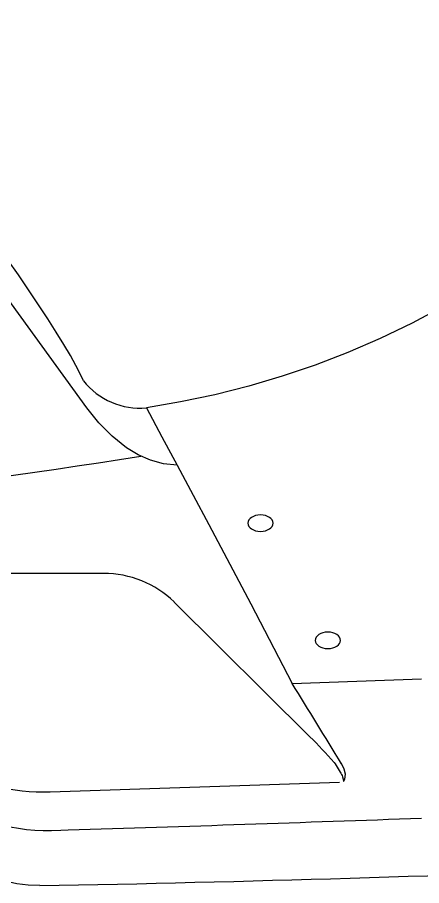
# Model space of a CAD drawing. Extents: x 413 to 494, y 628 to 766.
# Drawn here: x 464.08 to 472.07, y 645.05 to 662.21 of the extents above; entities that cross this region are included whole.
import ezdxf

# ---------------------------------------------------------------- set-up
doc = ezdxf.new("R2010")
doc.units = 0
doc.header["$MEASUREMENT"] = 0
doc.layers.add('1', color=4, linetype='Continuous')
doc.layers.add('BDIM_CYAN', color=4, linetype='Continuous')

# ---------------------------------------------------------------- blocks, each defined once
blk = doc.blocks.new('2018 BEAM (110V)')
at = {"layer": '1', "color": 2, "extrusion": (0, 0, -1)}
for centre in [(55.507, 8.754), (56.838, 6.437)]:
    blk.add_ellipse(centre, major_axis=(0.25, 0), ratio=0.649149, dxfattribs=at)
at = {"layer": 'BDIM_CYAN'}
for p, q in [((52.076, 11.036), (45.419, 20.198)), ((52.404, 7.759), (48.552, 7.759)), ((56.485, 4.531), (53.802, 7.195)), ((56.134, 5.583), (58.691, 5.673)), ((51.35, 3.444), (57.069, 3.633))]:
    blk.add_line(p, q, dxfattribs=at)
at = {"layer": 'BDIM_CYAN', "flags": 128}
for points in [[(65.697, 18.759), (65.095, 18.009), (64.458, 17.282), (63.785, 16.58), (63.341, 16.149), (62.886, 15.732), (62.421, 15.328), (61.946, 14.939), (61.46, 14.563), (60.965, 14.201), (60.364, 13.793), (59.751, 13.406), (59.129, 13.044), (58.503, 12.711), (57.869, 12.405), (57.231, 12.128), (56.587, 11.88), (55.936, 11.659), (55.275, 11.463), (54.604, 11.293), (53.929, 11.15), (53.251, 11.032)], [(52.007, 11.568), (51.943, 11.707), (51.857, 11.874), (51.749, 12.068), (51.619, 12.289), (51.47, 12.53), (51.302, 12.794), (51.121, 13.072), (50.923, 13.366), (50.721, 13.662), (50.508, 13.968), (50.283, 14.286), (50.047, 14.616), (49.812, 14.938), (49.579, 15.255), (49.344, 15.57), (49.107, 15.883)], [(53.858, 9.898), (53.59, 9.927), (53.334, 9.997), (53.091, 10.104), (52.861, 10.243), (52.574, 10.472), (52.312, 10.739), (52.076, 11.036)], [(53.251, 11.032), (53.556, 10.462), (53.858, 9.898)], [(53.858, 9.898), (54.173, 9.309), (54.484, 8.725)], [(54.484, 8.725), (55.315, 7.156), (56.134, 5.583)], [(56.963, 4.023), (56.982, 3.994), (57.003, 3.963), (57.024, 3.931), (57.045, 3.899), (57.064, 3.866), (57.083, 3.834), (57.096, 3.81), (57.108, 3.786), (57.119, 3.762), (57.129, 3.738), (57.143, 3.692), (57.145, 3.646)], [(57.149, 3.645), (57.156, 3.655), (57.172, 3.693), (57.184, 3.793), (57.161, 3.892), (57.106, 3.999)], [(51.375, 2.677), (51.56, 2.683), (51.706, 2.688)], [(51.144, 1.587), (50.917, 1.594), (50.692, 1.624), (50.462, 1.677), (50.238, 1.75), (50.053, 1.828), (49.873, 1.92), (49.697, 2.026), (49.528, 2.144), (49.251, 2.378)]]:
    blk.add_lwpolyline(points, dxfattribs=at)
at = {"layer": 'BDIM_CYAN'}
for centre, radius, start, end in [((53.132, 12.469), 1.442, 218.6808, 274.7217), ((37.125, 108.045), 99.264, 263.6513, 279.28521), ((52.413, 5.766), 1.993, 45.8224, 90.2545), ((-818.307, -531.845), 1026.39, 31.470952, 31.574709), ((49.747, -2.289), 9.587, 41.1824, 45.3497), ((51.202, 7.243), 3.803, 238.844, 272.2285), ((51.269, 5.925), 3.25, 225.8608, 271.876), ((5.89, 1470.581), 1468.608, 271.787735, 272.060426), ((40.791, 553.921), 552.431, 271.07391, 273.61827)]:
    blk.add_arc(centre, radius, start, end, dxfattribs=at)

msp = doc.modelspace()

# ---------------------------------------------------------------- block references
at = {"layer": '1'}
msp.add_blockref('2018 BEAM (110V)', (413.383, 643.46), dxfattribs=at)

doc.saveas('drawing.dxf')
